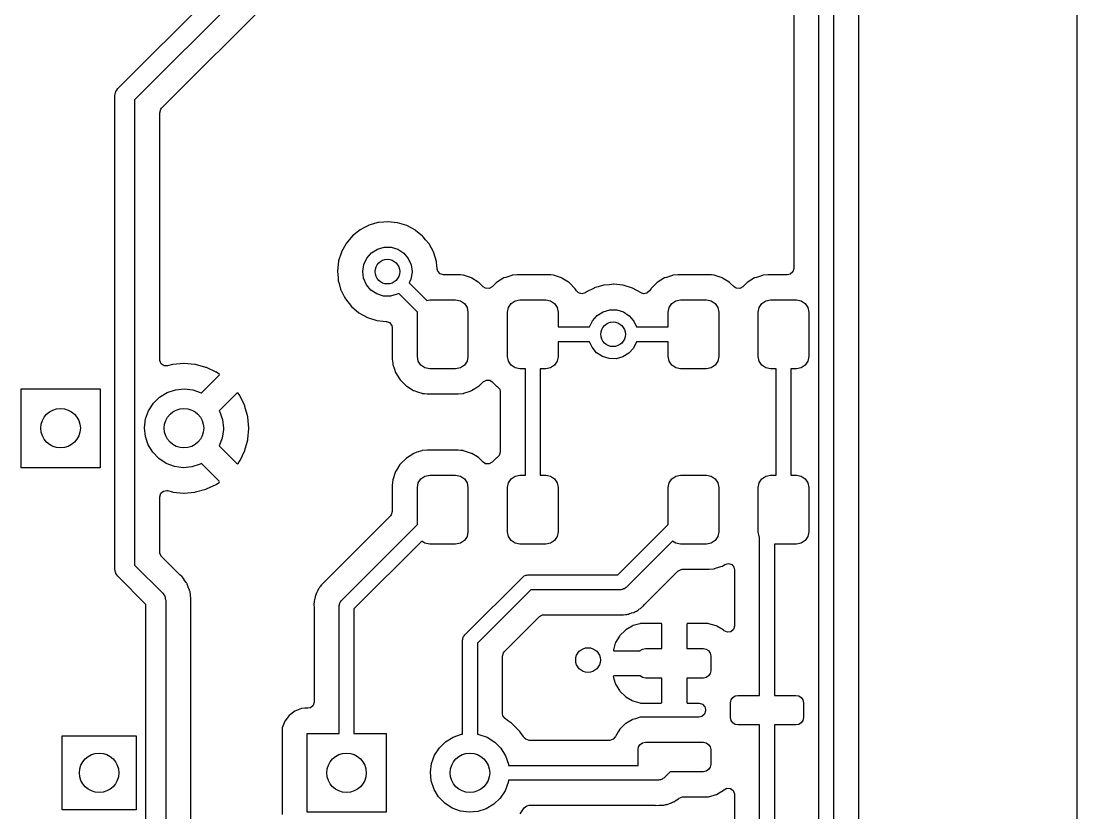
# Model space of a CAD drawing. Extents: x 84 to 124, y -235 to -33.
# Drawn here: x 102.56 to 123.95, y -154.11 to -138.06 of the extents above; entities that cross this region are included whole.
import ezdxf

# ---------------------------------------------------------------- set-up
doc = ezdxf.new("R2010")
doc.units = 0
doc.layers.add('BLACK', color=7, linetype='CONTINUOUS')

msp = doc.modelspace()

# ---------------------------------------------------------------- linework, layer by layer
at = {"layer": 'BLACK', "linetype": 'CONTINUOUS'}
for p, q in [((123.951, -33.0295), (123.951, -234.96)), ((118.722, -161.971), (118.722, -92.8107)), ((119.022, -92.8111), (119.022, -162.033)), ((118.213, -93.1611), (118.213, -143.075)), ((119.53, -161.996), (119.53, -93.1645)), ((104.519, -139.429), (113.489, -130.46)), ((113.83, -130.684), (104.86, -139.654)), ((105.406, -139.827), (114.169, -131.064)), ((104.48, -139.484), (104.501, -139.458)), ((104.501, -139.458), (104.519, -139.429)), ((104.46, -139.571), (104.468, -139.538)), ((104.46, -149.172), (104.46, -139.571)), ((104.468, -139.538), (104.471, -139.505)), ((104.471, -139.505), (104.477, -139.495)), ((104.477, -139.495), (104.48, -139.484)), ((104.86, -139.654), (104.86, -149.089)), ((105.369, -139.917), (105.389, -139.848)), ((105.389, -139.848), (105.406, -139.827)), ((105.369, -144.927), (105.369, -139.917)), ((109.506, -142.25), (109.427, -142.291)), ((109.597, -142.202), (109.506, -142.25)), ((109.602, -142.199), (109.597, -142.202)), ((109.597, -142.202), (109.597, -142.202)), ((109.681, -142.176), (109.602, -142.199)), ((109.786, -142.145), (109.681, -142.176)), ((109.792, -142.144), (109.786, -142.145)), ((109.786, -142.145), (109.786, -142.145)), ((109.798, -142.143), (109.792, -142.144)), ((109.907, -142.133), (109.798, -142.143)), ((109.798, -142.143), (109.798, -142.143)), ((109.989, -142.126), (109.907, -142.133)), ((109.995, -142.126), (109.989, -142.126)), ((110.18, -142.146), (109.995, -142.126)), ((109.995, -142.126), (109.995, -142.126)), ((110.186, -142.146), (110.18, -142.146)), ((110.18, -142.146), (110.18, -142.146)), ((110.375, -142.205), (110.186, -142.146)), ((110.549, -142.299), (110.375, -142.205)), ((109.273, -142.415), (109.146, -142.566)), ((109.427, -142.291), (109.273, -142.415)), ((110.553, -142.303), (110.549, -142.299)), ((110.695, -142.42), (110.553, -142.303)), ((110.553, -142.303), (110.553, -142.303)), ((110.701, -142.425), (110.695, -142.42)), ((110.705, -142.43), (110.701, -142.425)), ((110.756, -142.492), (110.705, -142.43)), ((110.705, -142.43), (110.705, -142.43)), ((109.136, -142.584), (109.051, -142.74)), ((109.143, -142.572), (109.136, -142.584)), ((109.146, -142.566), (109.143, -142.572)), ((109.143, -142.572), (109.143, -142.572)), ((109.778, -142.683), (109.914, -142.644)), ((109.914, -142.644), (110.056, -142.644)), ((110.056, -142.644), (110.192, -142.685)), ((110.826, -142.578), (110.756, -142.492)), ((110.919, -142.753), (110.826, -142.578)), ((109.049, -142.746), (108.993, -142.921)), ((109.051, -142.74), (109.049, -142.746)), ((109.049, -142.746), (109.049, -142.746)), ((109.504, -142.993), (109.564, -142.864)), ((109.564, -142.864), (109.658, -142.758)), ((109.658, -142.758), (109.778, -142.683)), ((110.192, -142.685), (110.311, -142.762)), ((110.311, -142.762), (110.403, -142.87)), ((110.403, -142.87), (110.462, -142.999)), ((110.921, -142.759), (110.919, -142.753)), ((110.974, -142.934), (110.921, -142.759)), ((108.991, -142.928), (108.969, -143.125)), ((108.993, -142.921), (108.991, -142.928)), ((109.482, -143.133), (109.504, -142.993)), ((110.462, -142.999), (110.482, -143.139)), ((110.976, -142.942), (110.974, -142.934)), ((110.977, -142.948), (110.976, -142.942)), ((110.983, -143.017), (110.977, -142.948)), ((110.977, -142.948), (110.977, -142.948)), ((110.989, -143.075), (110.983, -143.017)), ((110.99, -143.087), (110.989, -143.075)), ((111.001, -143.127), (110.99, -143.087)), ((118.213, -143.075), (118.193, -143.143)), ((108.969, -143.125), (108.97, -143.139)), ((108.97, -143.139), (108.981, -143.267)), ((108.981, -143.267), (108.985, -143.322)), ((109.5, -143.273), (109.482, -143.133)), ((109.558, -143.403), (109.5, -143.273)), ((110.458, -143.291), (110.422, -143.367)), ((110.482, -143.151), (110.458, -143.291)), ((110.482, -143.139), (110.482, -143.151)), ((111.048, -143.18), (111.001, -143.127)), ((111.116, -143.201), (111.048, -143.18)), ((111.414, -143.201), (111.116, -143.201)), ((111.465, -143.206), (111.414, -143.201)), ((111.512, -143.211), (111.465, -143.206)), ((111.519, -143.211), (111.512, -143.211)), ((111.512, -143.211), (111.512, -143.211)), ((111.525, -143.213), (111.519, -143.211)), ((111.581, -143.232), (111.525, -143.213)), ((111.525, -143.213), (111.525, -143.213)), ((111.687, -143.267), (111.581, -143.232)), ((111.693, -143.271), (111.687, -143.267)), ((111.823, -143.351), (111.693, -143.271)), ((111.693, -143.271), (111.693, -143.271)), ((112.34, -143.267), (112.19, -143.361)), ((112.378, -143.255), (112.34, -143.267)), ((112.501, -143.214), (112.378, -143.255)), ((112.508, -143.211), (112.501, -143.214)), ((112.501, -143.214), (112.501, -143.214)), ((112.515, -143.211), (112.508, -143.211)), ((112.61, -143.201), (112.515, -143.211)), ((112.515, -143.211), (112.515, -143.211)), ((112.614, -143.201), (112.61, -143.201)), ((112.61, -143.201), (112.61, -143.201)), ((113.239, -143.201), (112.614, -143.201)), ((113.29, -143.206), (113.239, -143.201)), ((113.337, -143.211), (113.29, -143.206)), ((113.344, -143.211), (113.337, -143.211)), ((113.337, -143.211), (113.337, -143.211)), ((113.35, -143.213), (113.344, -143.211)), ((113.406, -143.232), (113.35, -143.213)), ((113.35, -143.213), (113.35, -143.213)), ((113.512, -143.267), (113.406, -143.232)), ((113.518, -143.271), (113.512, -143.267)), ((113.648, -143.351), (113.518, -143.271)), ((113.518, -143.271), (113.518, -143.271)), ((115.595, -143.267), (115.445, -143.361)), ((115.633, -143.255), (115.595, -143.267)), ((115.756, -143.214), (115.633, -143.255)), ((115.763, -143.211), (115.756, -143.214)), ((115.756, -143.214), (115.756, -143.214)), ((115.77, -143.211), (115.763, -143.211)), ((115.865, -143.201), (115.77, -143.211)), ((115.77, -143.211), (115.77, -143.211)), ((115.869, -143.201), (115.865, -143.201)), ((115.865, -143.201), (115.865, -143.201)), ((116.494, -143.201), (115.869, -143.201)), ((116.545, -143.206), (116.494, -143.201)), ((116.592, -143.211), (116.545, -143.206)), ((116.599, -143.211), (116.592, -143.211)), ((116.592, -143.211), (116.592, -143.211)), ((116.605, -143.213), (116.599, -143.211)), ((116.661, -143.232), (116.605, -143.213)), ((116.605, -143.213), (116.605, -143.213)), ((116.767, -143.267), (116.661, -143.232)), ((116.773, -143.271), (116.767, -143.267)), ((116.903, -143.351), (116.773, -143.271)), ((116.773, -143.271), (116.773, -143.271)), ((117.42, -143.267), (117.27, -143.361)), ((117.458, -143.255), (117.42, -143.267)), ((117.581, -143.214), (117.458, -143.255)), ((117.588, -143.211), (117.581, -143.214)), ((117.581, -143.214), (117.581, -143.214)), ((117.595, -143.211), (117.588, -143.211)), ((117.69, -143.201), (117.595, -143.211)), ((117.595, -143.211), (117.595, -143.211)), ((117.694, -143.201), (117.69, -143.201)), ((117.69, -143.201), (117.69, -143.201)), ((118.087, -143.201), (117.694, -143.201)), ((118.14, -143.189), (118.087, -143.201)), ((118.193, -143.143), (118.14, -143.189)), ((108.985, -143.322), (109.002, -143.381)), ((109.002, -143.381), (109.034, -143.491)), ((109.034, -143.491), (109.04, -143.512)), ((109.04, -143.512), (109.043, -143.518)), ((109.043, -143.518), (109.115, -143.658)), ((109.649, -143.512), (109.558, -143.403)), ((109.767, -143.59), (109.649, -143.512)), ((110.422, -143.367), (110.777, -143.721)), ((111.837, -143.36), (111.823, -143.351)), ((111.842, -143.365), (111.837, -143.36)), ((111.925, -143.447), (111.842, -143.365)), ((111.97, -143.476), (111.925, -143.447)), ((112.041, -143.481), (111.97, -143.476)), ((112.103, -143.447), (112.041, -143.481)), ((112.135, -143.415), (112.103, -143.447)), ((112.19, -143.361), (112.135, -143.415)), ((113.662, -143.36), (113.648, -143.351)), ((113.787, -143.485), (113.662, -143.36)), ((113.812, -143.525), (113.787, -143.485)), ((113.814, -143.528), (113.812, -143.525)), ((113.854, -143.568), (113.814, -143.528)), ((114.169, -143.472), (114.005, -143.558)), ((114.174, -143.469), (114.169, -143.472)), ((114.169, -143.472), (114.169, -143.472)), ((114.253, -143.446), (114.174, -143.469)), ((114.358, -143.415), (114.253, -143.446)), ((114.364, -143.414), (114.358, -143.415)), ((114.358, -143.415), (114.358, -143.415)), ((114.37, -143.413), (114.364, -143.414)), ((114.479, -143.403), (114.37, -143.413)), ((114.37, -143.413), (114.37, -143.413)), ((114.561, -143.396), (114.479, -143.403)), ((114.567, -143.396), (114.561, -143.396)), ((114.752, -143.416), (114.567, -143.396)), ((114.567, -143.396), (114.567, -143.396)), ((114.758, -143.416), (114.752, -143.416)), ((114.752, -143.416), (114.752, -143.416)), ((114.947, -143.475), (114.758, -143.416)), ((115.121, -143.569), (114.947, -143.475)), ((115.294, -143.528), (115.241, -143.576)), ((115.316, -143.492), (115.294, -143.528)), ((115.32, -143.486), (115.316, -143.492)), ((115.316, -143.492), (115.316, -143.492)), ((115.445, -143.361), (115.32, -143.486)), ((116.917, -143.36), (116.903, -143.351)), ((116.922, -143.365), (116.917, -143.36)), ((117.005, -143.447), (116.922, -143.365)), ((117.05, -143.476), (117.005, -143.447)), ((117.121, -143.481), (117.05, -143.476)), ((117.183, -143.447), (117.121, -143.481)), ((117.215, -143.415), (117.183, -143.447)), ((117.27, -143.361), (117.215, -143.415)), ((109.115, -143.658), (109.13, -143.688)), ((109.13, -143.688), (109.253, -143.843)), ((109.902, -143.633), (109.767, -143.59)), ((110.044, -143.635), (109.902, -143.633)), ((110.181, -143.598), (110.044, -143.635)), ((110.21, -143.58), (110.181, -143.598)), ((110.589, -143.958), (110.21, -143.58)), ((110.777, -143.721), (110.839, -143.709)), ((110.839, -143.709), (111.364, -143.709)), ((111.364, -143.709), (111.46, -143.728)), ((111.46, -143.728), (111.541, -143.782)), ((112.487, -143.782), (112.568, -143.728)), ((112.568, -143.728), (112.664, -143.709)), ((112.664, -143.709), (113.189, -143.709)), ((113.189, -143.709), (113.285, -143.728)), ((113.285, -143.728), (113.366, -143.782)), ((113.923, -143.588), (113.854, -143.568)), ((113.991, -143.567), (113.923, -143.588)), ((113.994, -143.565), (113.991, -143.567)), ((113.999, -143.561), (113.994, -143.565)), ((114.005, -143.558), (113.999, -143.561)), ((115.171, -143.587), (115.121, -143.568)), ((115.121, -143.568), (115.121, -143.569)), ((115.241, -143.576), (115.171, -143.587)), ((115.742, -143.782), (115.823, -143.728)), ((115.823, -143.728), (115.919, -143.709)), ((115.919, -143.709), (116.444, -143.709)), ((116.444, -143.709), (116.54, -143.728)), ((116.54, -143.728), (116.621, -143.782)), ((117.567, -143.782), (117.648, -143.728)), ((117.648, -143.728), (117.744, -143.709)), ((117.744, -143.709), (118.269, -143.709)), ((118.269, -143.709), (118.365, -143.728)), ((118.365, -143.728), (118.446, -143.782)), ((109.253, -143.843), (109.404, -143.971)), ((110.589, -143.959), (110.589, -143.958)), ((110.589, -144.859), (110.589, -143.959)), ((111.541, -143.782), (111.595, -143.863)), ((111.595, -143.863), (111.614, -143.959)), ((111.614, -143.959), (111.614, -144.859)), ((112.414, -143.959), (112.433, -143.863)), ((112.414, -144.859), (112.414, -143.959)), ((112.433, -143.863), (112.487, -143.782)), ((113.366, -143.782), (113.42, -143.863)), ((113.42, -143.863), (113.439, -143.959)), ((113.439, -143.959), (113.439, -144.259)), ((114.23, -144.028), (114.35, -143.953)), ((114.35, -143.953), (114.486, -143.914)), ((114.486, -143.914), (114.628, -143.914)), ((114.628, -143.914), (114.764, -143.955)), ((114.764, -143.955), (114.883, -144.032)), ((115.669, -143.959), (115.688, -143.863)), ((115.669, -144.259), (115.669, -143.959)), ((115.688, -143.863), (115.742, -143.782)), ((116.621, -143.782), (116.675, -143.863)), ((116.675, -143.863), (116.694, -143.959)), ((116.694, -143.959), (116.694, -144.859)), ((117.494, -143.959), (117.513, -143.863)), ((117.494, -144.859), (117.494, -143.959)), ((117.513, -143.863), (117.567, -143.782)), ((118.446, -143.782), (118.5, -143.863)), ((118.5, -143.863), (118.519, -143.959)), ((118.519, -143.959), (118.519, -144.859)), ((109.404, -143.971), (109.576, -144.068)), ((109.576, -144.068), (109.764, -144.129)), ((109.764, -144.129), (109.958, -144.152)), ((109.958, -144.152), (109.961, -144.152)), ((109.961, -144.152), (109.961, -144.153)), ((109.961, -144.153), (110.025, -144.173)), ((110.025, -144.173), (110.07, -144.228)), ((114.078, -144.259), (114.136, -144.134)), ((114.136, -144.134), (114.23, -144.028)), ((114.883, -144.032), (114.975, -144.14)), ((114.975, -144.14), (115.03, -144.259)), ((110.07, -144.228), (110.081, -144.277)), ((110.081, -144.277), (110.081, -144.909)), ((113.439, -144.259), (114.078, -144.259)), ((115.03, -144.259), (115.669, -144.259)), ((114.079, -144.559), (113.439, -144.559)), ((113.439, -144.559), (113.439, -144.859)), ((114.13, -144.673), (114.079, -144.559)), ((115.03, -144.561), (114.969, -144.689)), ((115.031, -144.559), (115.03, -144.561)), ((115.669, -144.559), (115.031, -144.559)), ((115.669, -144.859), (115.669, -144.559)), ((114.221, -144.782), (114.13, -144.673)), ((114.339, -144.86), (114.221, -144.782)), ((114.873, -144.794), (114.753, -144.868)), ((114.969, -144.689), (114.873, -144.794)), ((105.37, -144.942), (105.369, -144.927)), ((105.397, -145.007), (105.37, -144.942)), ((105.456, -145.047), (105.397, -145.007)), ((105.626, -145.022), (105.527, -145.049)), ((105.637, -145.02), (105.626, -145.022)), ((105.854, -145.001), (105.637, -145.02)), ((105.865, -145.001), (105.854, -145.001)), ((106.082, -145.02), (105.865, -145.001)), ((106.093, -145.022), (106.082, -145.02)), ((106.303, -145.079), (106.093, -145.022)), ((110.081, -144.909), (110.081, -144.913)), ((110.081, -144.913), (110.081, -144.913)), ((110.081, -144.913), (110.089, -144.994)), ((110.089, -144.994), (110.091, -145.015)), ((110.091, -145.015), (110.094, -145.022)), ((110.094, -145.022), (110.094, -145.022)), ((110.094, -145.022), (110.125, -145.117)), ((110.608, -144.955), (110.589, -144.859)), ((110.662, -145.036), (110.608, -144.955)), ((111.595, -144.955), (111.541, -145.036)), ((111.614, -144.859), (111.595, -144.955)), ((112.433, -144.955), (112.414, -144.859)), ((112.487, -145.036), (112.433, -144.955)), ((113.42, -144.955), (113.366, -145.036)), ((113.439, -144.859), (113.42, -144.955)), ((114.474, -144.903), (114.339, -144.86)), ((114.616, -144.905), (114.474, -144.903)), ((114.753, -144.868), (114.616, -144.905)), ((115.688, -144.955), (115.669, -144.859)), ((115.742, -145.036), (115.688, -144.955)), ((116.675, -144.955), (116.621, -145.036)), ((116.694, -144.859), (116.675, -144.955)), ((117.513, -144.955), (117.494, -144.859)), ((117.567, -145.036), (117.513, -144.955)), ((118.5, -144.955), (118.446, -145.036)), ((118.519, -144.859), (118.5, -144.955)), ((105.527, -145.049), (105.456, -145.047)), ((106.216, -145.599), (106.575, -145.24)), ((106.314, -145.083), (106.303, -145.079)), ((106.511, -145.175), (106.314, -145.083)), ((106.521, -145.18), (106.511, -145.175)), ((106.572, -145.216), (106.521, -145.18)), ((106.581, -145.228), (106.572, -145.216)), ((106.575, -145.24), (106.581, -145.228)), ((110.125, -145.117), (110.147, -145.183)), ((110.147, -145.183), (110.241, -145.333)), ((110.743, -145.09), (110.662, -145.036)), ((110.839, -145.109), (110.743, -145.09)), ((111.364, -145.109), (110.839, -145.109)), ((111.46, -145.09), (111.364, -145.109)), ((111.541, -145.036), (111.46, -145.09)), ((112.568, -145.09), (112.487, -145.036)), ((112.664, -145.109), (112.568, -145.09)), ((112.776, -145.109), (112.664, -145.109)), ((112.776, -147.265), (112.776, -145.109)), ((113.189, -145.109), (113.076, -145.109)), ((113.076, -145.109), (113.076, -147.265)), ((113.285, -145.09), (113.189, -145.109)), ((113.366, -145.036), (113.285, -145.09)), ((115.823, -145.09), (115.742, -145.036)), ((115.919, -145.109), (115.823, -145.09)), ((116.444, -145.109), (115.919, -145.109)), ((116.54, -145.09), (116.444, -145.109)), ((116.621, -145.036), (116.54, -145.09)), ((117.648, -145.09), (117.567, -145.036)), ((117.744, -145.109), (117.648, -145.09)), ((117.856, -145.109), (117.744, -145.109)), ((117.856, -147.265), (117.856, -145.109)), ((118.269, -145.109), (118.156, -145.109)), ((118.156, -145.109), (118.156, -147.265)), ((118.365, -145.09), (118.269, -145.109)), ((118.446, -145.036), (118.365, -145.09)), ((110.241, -145.333), (110.366, -145.458)), ((110.366, -145.458), (110.372, -145.462)), ((111.688, -145.551), (111.838, -145.457)), ((111.838, -145.457), (111.925, -145.371)), ((111.925, -145.371), (111.987, -145.337)), ((111.987, -145.337), (112.058, -145.342)), ((112.058, -145.342), (112.103, -145.371)), ((112.103, -145.371), (112.139, -145.407)), ((112.139, -145.407), (112.191, -145.458)), ((112.191, -145.458), (112.208, -145.469)), ((102.56, -147.114), (102.56, -145.514)), ((102.56, -145.514), (104.16, -145.514)), ((104.16, -145.514), (104.16, -147.114)), ((105.367, -145.684), (105.519, -145.59)), ((105.519, -145.59), (105.688, -145.533)), ((105.688, -145.533), (105.865, -145.514)), ((105.865, -145.514), (106.042, -145.535)), ((106.042, -145.535), (106.21, -145.595)), ((106.21, -145.595), (106.216, -145.599)), ((106.933, -145.6), (106.575, -145.958)), ((106.947, -145.593), (106.933, -145.6)), ((106.957, -145.601), (106.947, -145.593)), ((106.994, -145.653), (106.957, -145.601)), ((106.999, -145.662), (106.994, -145.653)), ((107.091, -145.86), (106.999, -145.662)), ((110.372, -145.462), (110.372, -145.462)), ((110.372, -145.462), (110.509, -145.547)), ((110.509, -145.547), (110.516, -145.551)), ((110.516, -145.551), (110.592, -145.576)), ((110.592, -145.576), (110.678, -145.605)), ((110.678, -145.605), (110.678, -145.605)), ((110.678, -145.605), (110.684, -145.607)), ((110.684, -145.607), (110.691, -145.607)), ((110.691, -145.607), (110.691, -145.607)), ((110.691, -145.607), (110.734, -145.612)), ((110.734, -145.612), (110.789, -145.618)), ((110.789, -145.618), (111.414, -145.618)), ((111.414, -145.618), (111.418, -145.617)), ((111.418, -145.617), (111.513, -145.607)), ((111.418, -145.617), (111.418, -145.617)), ((111.513, -145.607), (111.513, -145.607)), ((111.513, -145.607), (111.52, -145.607)), ((111.52, -145.607), (111.527, -145.604)), ((111.527, -145.604), (111.659, -145.56)), ((111.527, -145.604), (111.527, -145.604)), ((111.659, -145.56), (111.688, -145.551)), ((112.208, -145.469), (112.256, -145.522)), ((112.256, -145.522), (112.268, -145.576)), ((112.268, -145.576), (112.268, -146.798)), ((105.143, -145.958), (105.24, -145.808)), ((105.24, -145.808), (105.367, -145.684)), ((107.095, -145.87), (107.091, -145.86)), ((107.151, -146.081), (107.095, -145.87)), ((105.082, -146.126), (105.143, -145.958)), ((106.575, -145.958), (106.581, -145.968)), ((106.581, -145.968), (106.64, -146.137)), ((107.153, -146.091), (107.151, -146.081)), ((107.172, -146.309), (107.153, -146.091)), ((105.06, -146.303), (105.082, -146.126)), ((105.077, -146.48), (105.06, -146.303)), ((106.64, -146.137), (106.66, -146.314)), ((106.66, -146.314), (106.659, -146.336)), ((107.172, -146.319), (107.172, -146.309)), ((105.133, -146.65), (105.077, -146.48)), ((106.634, -146.513), (106.575, -146.67)), ((106.659, -146.336), (106.634, -146.513)), ((107.153, -146.537), (107.172, -146.319)), ((105.226, -146.802), (105.133, -146.65)), ((106.575, -146.67), (106.934, -147.029)), ((107.095, -146.758), (107.151, -146.547)), ((107.151, -146.547), (107.153, -146.537)), ((105.35, -146.93), (105.226, -146.802)), ((105.499, -147.028), (105.35, -146.93)), ((106.999, -146.966), (107.091, -146.768)), ((107.091, -146.768), (107.095, -146.758)), ((110.365, -146.917), (110.24, -147.042)), ((110.515, -146.823), (110.365, -146.917)), ((110.578, -146.802), (110.515, -146.823)), ((110.676, -146.77), (110.578, -146.802)), ((110.683, -146.767), (110.676, -146.77)), ((110.676, -146.77), (110.676, -146.77)), ((110.69, -146.767), (110.683, -146.767)), ((110.785, -146.757), (110.69, -146.767)), ((110.69, -146.767), (110.69, -146.767)), ((110.789, -146.756), (110.785, -146.757)), ((110.785, -146.757), (110.785, -146.757)), ((111.414, -146.756), (110.789, -146.756)), ((111.469, -146.762), (111.414, -146.756)), ((111.512, -146.767), (111.469, -146.762)), ((111.519, -146.767), (111.512, -146.767)), ((111.512, -146.767), (111.512, -146.767)), ((111.525, -146.769), (111.519, -146.767)), ((111.526, -146.77), (111.525, -146.769)), ((111.525, -146.769), (111.525, -146.769)), ((111.687, -146.823), (111.526, -146.77)), ((111.693, -146.827), (111.687, -146.823)), ((111.805, -146.896), (111.693, -146.827)), ((111.693, -146.827), (111.693, -146.827)), ((111.837, -146.916), (111.805, -146.896)), ((111.842, -146.921), (111.837, -146.916)), ((111.925, -147.003), (111.842, -146.921)), ((112.184, -146.922), (112.103, -147.003)), ((112.19, -146.917), (112.184, -146.922)), ((112.196, -146.913), (112.19, -146.917)), ((112.208, -146.905), (112.196, -146.913)), ((112.196, -146.913), (112.196, -146.913)), ((112.248, -146.866), (112.208, -146.905)), ((112.268, -146.798), (112.248, -146.866)), ((104.16, -147.114), (102.56, -147.114)), ((105.666, -147.09), (105.499, -147.028)), ((105.843, -147.114), (105.666, -147.09)), ((106.02, -147.098), (105.843, -147.114)), ((106.19, -147.043), (106.02, -147.098)), ((106.214, -147.028), (106.19, -147.043)), ((106.574, -147.388), (106.214, -147.028)), ((106.934, -147.029), (106.946, -147.036)), ((106.946, -147.036), (106.958, -147.026)), ((106.958, -147.026), (106.994, -146.975)), ((106.994, -146.975), (106.999, -146.966)), ((110.166, -147.161), (110.147, -147.192)), ((110.236, -147.048), (110.166, -147.161)), ((110.24, -147.042), (110.236, -147.048)), ((110.236, -147.048), (110.236, -147.048)), ((111.97, -147.032), (111.925, -147.003)), ((112.041, -147.037), (111.97, -147.032)), ((112.103, -147.003), (112.041, -147.037)), ((110.091, -147.36), (110.081, -147.465)), ((110.147, -147.192), (110.091, -147.36)), ((110.608, -147.419), (110.662, -147.338)), ((110.662, -147.338), (110.743, -147.284)), ((110.743, -147.284), (110.839, -147.265)), ((110.839, -147.265), (111.364, -147.265)), ((111.364, -147.265), (111.46, -147.284)), ((111.46, -147.284), (111.541, -147.338)), ((111.541, -147.338), (111.595, -147.419)), ((112.433, -147.419), (112.487, -147.338)), ((112.487, -147.338), (112.568, -147.284)), ((112.568, -147.284), (112.664, -147.265)), ((112.664, -147.265), (112.776, -147.265)), ((113.076, -147.265), (113.189, -147.265)), ((113.189, -147.265), (113.285, -147.284)), ((113.285, -147.284), (113.366, -147.338)), ((113.366, -147.338), (113.42, -147.419)), ((115.688, -147.419), (115.742, -147.338)), ((115.742, -147.338), (115.823, -147.284)), ((115.823, -147.284), (115.919, -147.265)), ((115.919, -147.265), (116.444, -147.265)), ((116.444, -147.265), (116.54, -147.284)), ((116.54, -147.284), (116.621, -147.338)), ((116.621, -147.338), (116.675, -147.419)), ((117.513, -147.419), (117.567, -147.338)), ((117.567, -147.338), (117.648, -147.284)), ((117.648, -147.284), (117.744, -147.265)), ((117.744, -147.265), (117.856, -147.265)), ((118.156, -147.265), (118.269, -147.265)), ((118.269, -147.265), (118.365, -147.284)), ((118.365, -147.284), (118.446, -147.338)), ((118.446, -147.338), (118.5, -147.419)), ((105.389, -147.633), (105.442, -147.586)), ((105.442, -147.586), (105.513, -147.576)), ((105.513, -147.576), (105.527, -147.579)), ((105.527, -147.579), (105.626, -147.606)), ((106.093, -147.606), (106.303, -147.549)), ((106.303, -147.549), (106.314, -147.545)), ((106.314, -147.545), (106.511, -147.453)), ((106.511, -147.453), (106.521, -147.448)), ((106.521, -147.448), (106.573, -147.411)), ((106.573, -147.411), (106.581, -147.401)), ((106.581, -147.401), (106.574, -147.388)), ((110.081, -147.465), (110.081, -148.003)), ((110.589, -147.515), (110.608, -147.419)), ((110.589, -148.265), (110.589, -147.515)), ((111.595, -147.419), (111.614, -147.515)), ((111.614, -147.515), (111.614, -148.415)), ((112.414, -147.515), (112.433, -147.419)), ((112.414, -148.415), (112.414, -147.515)), ((113.42, -147.419), (113.439, -147.515)), ((113.439, -147.515), (113.439, -148.415)), ((115.669, -147.515), (115.688, -147.419)), ((115.669, -148.265), (115.669, -147.515)), ((116.675, -147.419), (116.694, -147.515)), ((116.694, -147.515), (116.694, -148.415)), ((117.494, -147.515), (117.513, -147.419)), ((117.494, -148.415), (117.494, -147.515)), ((118.5, -147.419), (118.519, -147.515)), ((118.519, -147.515), (118.519, -148.415)), ((105.369, -147.701), (105.389, -147.633)), ((105.369, -148.826), (105.369, -147.701)), ((105.626, -147.606), (105.637, -147.608)), ((105.637, -147.608), (105.854, -147.627)), ((105.854, -147.627), (105.865, -147.627)), ((105.865, -147.627), (106.082, -147.608)), ((106.082, -147.608), (106.093, -147.606)), ((110.081, -148.003), (110.06, -148.071)), ((110.044, -148.092), (108.746, -149.389)), ((110.06, -148.071), (110.044, -148.092)), ((109.048, -149.806), (110.589, -148.265)), ((111.614, -148.415), (111.595, -148.511)), ((112.433, -148.511), (112.414, -148.415)), ((113.439, -148.415), (113.42, -148.511)), ((114.647, -149.287), (115.669, -148.265)), ((116.694, -148.415), (116.675, -148.511)), ((117.513, -148.511), (117.494, -148.415)), ((118.519, -148.415), (118.5, -148.511)), ((110.677, -148.602), (109.304, -149.975)), ((110.743, -148.646), (110.677, -148.602)), ((110.839, -148.665), (110.743, -148.646)), ((111.364, -148.665), (110.839, -148.665)), ((111.46, -148.646), (111.364, -148.665)), ((111.541, -148.592), (111.46, -148.646)), ((111.595, -148.511), (111.541, -148.592)), ((112.487, -148.592), (112.433, -148.511)), ((112.568, -148.646), (112.487, -148.592)), ((112.664, -148.665), (112.568, -148.646)), ((113.189, -148.665), (112.664, -148.665)), ((113.285, -148.646), (113.189, -148.665)), ((113.366, -148.592), (113.285, -148.646)), ((113.42, -148.511), (113.366, -148.592)), ((115.757, -148.602), (114.816, -149.543)), ((115.823, -148.646), (115.757, -148.602)), ((115.919, -148.665), (115.823, -148.646)), ((116.444, -148.665), (115.919, -148.665)), ((116.54, -148.646), (116.444, -148.665)), ((116.621, -148.592), (116.54, -148.646)), ((116.675, -148.511), (116.621, -148.592)), ((117.521, -148.523), (117.513, -148.511)), ((117.521, -151.729), (117.521, -148.523)), ((118.269, -148.665), (117.822, -148.665)), ((117.822, -148.665), (117.822, -151.729)), ((118.365, -148.646), (118.269, -148.665)), ((118.446, -148.592), (118.365, -148.646)), ((118.5, -148.511), (118.446, -148.592)), ((105.371, -148.853), (105.369, -148.826)), ((105.406, -148.915), (105.371, -148.853)), ((104.86, -149.089), (105.431, -149.66)), ((105.773, -149.283), (105.406, -148.915)), ((116.768, -149.107), (116.821, -149.074)), ((116.821, -149.074), (116.889, -149.055)), ((116.889, -149.055), (116.957, -149.076)), ((116.957, -149.076), (117.002, -149.131)), ((104.468, -149.205), (104.46, -149.172)), ((104.471, -149.238), (104.468, -149.205)), ((104.477, -149.248), (104.471, -149.238)), ((104.48, -149.259), (104.477, -149.248)), ((104.501, -149.285), (104.48, -149.259)), ((104.518, -149.313), (104.501, -149.285)), ((105.778, -149.288), (105.773, -149.283)), ((105.825, -149.329), (105.778, -149.288)), ((112.739, -149.321), (112.753, -149.307)), ((112.753, -149.307), (112.772, -149.302)), ((112.772, -149.302), (112.789, -149.292)), ((112.789, -149.292), (112.809, -149.292)), ((112.809, -149.292), (112.828, -149.287)), ((112.828, -149.287), (114.647, -149.287)), ((115.201, -149.876), (115.867, -149.21)), ((115.867, -149.21), (115.93, -149.176)), ((115.93, -149.176), (115.956, -149.173)), ((115.956, -149.173), (116.494, -149.173)), ((116.494, -149.173), (116.498, -149.173)), ((116.498, -149.173), (116.593, -149.163)), ((116.498, -149.173), (116.498, -149.173)), ((116.593, -149.163), (116.593, -149.163)), ((116.593, -149.163), (116.6, -149.163)), ((116.6, -149.163), (116.607, -149.16)), ((116.607, -149.16), (116.739, -149.116)), ((116.607, -149.16), (116.607, -149.16)), ((116.739, -149.116), (116.768, -149.107)), ((117.002, -149.131), (117.013, -149.181)), ((117.013, -149.181), (117.013, -150.323)), ((105.09, -149.884), (104.518, -149.313)), ((105.829, -149.336), (105.825, -149.329)), ((105.861, -149.382), (105.829, -149.336)), ((105.829, -149.336), (105.829, -149.336)), ((105.865, -149.387), (105.861, -149.382)), ((105.899, -149.432), (105.865, -149.387)), ((105.904, -149.438), (105.899, -149.432)), ((105.899, -149.432), (105.899, -149.432)), ((105.907, -149.445), (105.904, -149.438)), ((105.908, -149.447), (105.907, -149.445)), ((105.916, -149.462), (105.908, -149.447)), ((105.918, -149.464), (105.916, -149.462)), ((105.922, -149.471), (105.918, -149.464)), ((105.925, -149.478), (105.922, -149.471)), ((105.945, -149.53), (105.925, -149.478)), ((105.925, -149.478), (105.925, -149.478)), ((108.617, -149.522), (108.613, -149.529)), ((108.649, -149.489), (108.617, -149.522)), ((108.656, -149.48), (108.649, -149.489)), ((108.659, -149.476), (108.656, -149.48)), ((108.68, -149.456), (108.659, -149.476)), ((108.682, -149.453), (108.68, -149.456)), ((108.725, -149.407), (108.682, -149.453)), ((108.731, -149.401), (108.725, -149.407)), ((108.725, -149.407), (108.725, -149.407)), ((108.738, -149.397), (108.731, -149.401)), ((108.746, -149.389), (108.738, -149.397)), ((108.738, -149.397), (108.738, -149.397)), ((111.548, -150.505), (112.722, -149.331)), ((112.722, -149.331), (112.739, -149.321)), ((105.431, -149.66), (105.449, -149.689)), ((105.449, -149.689), (105.47, -149.715)), ((105.47, -149.715), (105.472, -149.726)), ((105.472, -149.726), (105.478, -149.736)), ((105.478, -149.736), (105.482, -149.769)), ((105.947, -149.537), (105.945, -149.53)), ((105.973, -149.595), (105.947, -149.537)), ((105.974, -149.603), (105.973, -149.595)), ((105.975, -149.605), (105.974, -149.603)), ((105.979, -149.621), (105.975, -149.605)), ((105.98, -149.624), (105.979, -149.621)), ((105.983, -149.631), (105.98, -149.624)), ((105.99, -149.689), (105.983, -149.631)), ((105.99, -149.695), (105.99, -149.689)), ((105.991, -149.701), (105.99, -149.695)), ((106.002, -149.764), (105.991, -149.701)), ((108.517, -149.727), (108.51, -149.771)), ((108.525, -149.708), (108.517, -149.727)), ((108.532, -149.689), (108.525, -149.708)), ((108.537, -149.668), (108.532, -149.689)), ((108.554, -149.638), (108.537, -149.668)), ((108.559, -149.628), (108.554, -149.638)), ((108.564, -149.617), (108.559, -149.628)), ((108.58, -149.582), (108.564, -149.617)), ((108.583, -149.575), (108.58, -149.582)), ((108.58, -149.582), (108.58, -149.582)), ((108.588, -149.568), (108.583, -149.575)), ((108.596, -149.558), (108.588, -149.568)), ((108.607, -149.541), (108.596, -149.558)), ((108.613, -149.529), (108.607, -149.541)), ((108.613, -149.529), (108.613, -149.529)), ((112.89, -149.587), (111.804, -150.673)), ((114.709, -149.587), (112.89, -149.587)), ((114.729, -149.582), (114.709, -149.587)), ((114.748, -149.582), (114.729, -149.582)), ((114.765, -149.572), (114.748, -149.582)), ((114.784, -149.567), (114.765, -149.572)), ((114.798, -149.553), (114.784, -149.567)), ((114.816, -149.543), (114.798, -149.553)), ((105.09, -178.483), (105.09, -149.884)), ((105.482, -149.769), (105.49, -149.801)), ((105.49, -149.801), (105.49, -178.566)), ((105.998, -149.822), (106.002, -149.772)), ((105.998, -149.83), (105.998, -149.822)), ((105.998, -178.269), (105.998, -149.83)), ((106.002, -149.772), (106.002, -149.764)), ((106.002, -149.772), (106.002, -149.772)), ((108.494, -149.87), (108.491, -149.892)), ((108.491, -149.892), (108.491, -149.9)), ((108.491, -149.9), (108.495, -149.938)), ((108.495, -149.851), (108.494, -149.87)), ((108.507, -149.785), (108.495, -149.829)), ((108.495, -149.829), (108.495, -149.851)), ((108.495, -149.938), (108.495, -149.949)), ((108.495, -149.949), (108.495, -151.864)), ((108.509, -149.773), (108.507, -149.785)), ((108.51, -149.771), (108.509, -149.773)), ((109.004, -149.912), (109.009, -149.893)), ((109.004, -152.499), (109.004, -149.912)), ((109.009, -149.874), (109.019, -149.857)), ((109.009, -149.893), (109.009, -149.874)), ((109.019, -149.857), (109.024, -149.838)), ((109.024, -149.838), (109.038, -149.824)), ((109.038, -149.824), (109.048, -149.806)), ((115.116, -149.961), (115.131, -149.946)), ((115.131, -149.946), (115.146, -149.933)), ((115.146, -149.933), (115.157, -149.926)), ((115.157, -149.926), (115.164, -149.921)), ((115.164, -149.921), (115.193, -149.885)), ((115.193, -149.885), (115.201, -149.876)), ((109.304, -149.975), (109.304, -152.499)), ((112.389, -150.808), (113.064, -150.132)), ((113.064, -150.132), (113.126, -150.098)), ((113.126, -150.098), (113.153, -150.096)), ((113.153, -150.096), (114.627, -150.096)), ((114.627, -150.096), (114.639, -150.096)), ((114.639, -150.096), (114.639, -150.096)), ((114.639, -150.096), (114.647, -150.098)), ((114.647, -150.098), (114.718, -150.096)), ((114.718, -150.096), (114.722, -150.096)), ((114.722, -150.096), (114.751, -150.096)), ((114.751, -150.096), (114.755, -150.095)), ((114.755, -150.095), (114.767, -150.094)), ((114.767, -150.094), (114.813, -150.093)), ((114.813, -150.093), (114.834, -150.087)), ((114.834, -150.087), (114.853, -150.083)), ((114.853, -150.083), (114.858, -150.082)), ((114.858, -150.082), (114.867, -150.081)), ((114.867, -150.081), (114.875, -150.08)), ((114.867, -150.081), (114.867, -150.081)), ((114.875, -150.08), (114.878, -150.078)), ((114.878, -150.078), (114.879, -150.078)), ((114.879, -150.078), (114.882, -150.077)), ((114.882, -150.077), (114.894, -150.072)), ((114.894, -150.072), (114.918, -150.063)), ((114.918, -150.063), (114.929, -150.059)), ((114.929, -150.059), (114.973, -150.046)), ((114.973, -150.046), (114.992, -150.035)), ((114.992, -150.035), (115.009, -150.027)), ((115.009, -150.027), (115.029, -150.019)), ((115.029, -150.019), (115.067, -149.992)), ((115.067, -149.992), (115.077, -149.985)), ((115.077, -149.985), (115.109, -149.966)), ((115.109, -149.966), (115.116, -149.961)), ((115.109, -149.966), (115.109, -149.966)), ((114.939, -150.324), (114.809, -150.401)), ((114.958, -150.316), (114.939, -150.324)), ((114.96, -150.315), (114.958, -150.316)), ((114.963, -150.315), (114.96, -150.315)), ((115.099, -150.276), (114.963, -150.315)), ((115.112, -150.273), (115.099, -150.276)), ((115.14, -150.271), (115.112, -150.273)), ((115.145, -150.271), (115.14, -150.271)), ((115.529, -150.271), (115.145, -150.271)), ((115.537, -150.273), (115.529, -150.271)), ((115.538, -150.274), (115.537, -150.273)), ((115.542, -150.289), (115.538, -150.274)), ((115.542, -150.779), (115.542, -150.289)), ((116.052, -150.277), (116.05, -150.285)), ((116.05, -150.285), (116.05, -150.779)), ((116.053, -150.275), (116.052, -150.277)), ((116.069, -150.271), (116.053, -150.275)), ((116.448, -150.271), (116.069, -150.271)), ((116.453, -150.271), (116.448, -150.271)), ((116.481, -150.273), (116.453, -150.271)), ((116.494, -150.276), (116.481, -150.273)), ((116.64, -150.318), (116.494, -150.276)), ((116.654, -150.324), (116.64, -150.318)), ((116.784, -150.401), (116.654, -150.324)), ((117.013, -150.323), (116.993, -150.391)), ((111.504, -150.611), (111.509, -150.592)), ((111.509, -150.572), (111.519, -150.555)), ((111.509, -150.592), (111.509, -150.572)), ((111.519, -150.555), (111.524, -150.536)), ((111.524, -150.536), (111.538, -150.522)), ((111.538, -150.522), (111.548, -150.505)), ((114.681, -150.529), (114.604, -150.659)), ((114.691, -150.517), (114.681, -150.529)), ((114.797, -150.411), (114.691, -150.517)), ((114.809, -150.401), (114.797, -150.411)), ((116.796, -150.411), (116.784, -150.401)), ((116.798, -150.412), (116.796, -150.411)), ((116.804, -150.418), (116.798, -150.412)), ((116.869, -150.448), (116.804, -150.418)), ((116.939, -150.438), (116.869, -150.448)), ((116.993, -150.391), (116.939, -150.438)), ((111.504, -152.515), (111.504, -150.611)), ((111.804, -150.673), (111.804, -152.516)), ((114.598, -150.673), (114.559, -150.808)), ((114.604, -150.659), (114.598, -150.673)), ((115.103, -150.823), (115.152, -150.79)), ((115.152, -150.79), (115.209, -150.779)), ((115.209, -150.779), (115.542, -150.779)), ((116.05, -150.779), (116.384, -150.779)), ((116.384, -150.779), (116.441, -150.79)), ((116.441, -150.79), (116.49, -150.823)), ((112.312, -150.936), (112.333, -150.868)), ((112.312, -152.097), (112.312, -150.936)), ((112.333, -150.868), (112.349, -150.847)), ((112.349, -150.847), (112.389, -150.808)), ((114.559, -150.808), (114.559, -150.822)), ((114.559, -150.822), (114.566, -150.825)), ((114.566, -150.825), (115.102, -150.825)), ((115.102, -150.825), (115.103, -150.823)), ((116.49, -150.823), (116.523, -150.872)), ((116.523, -150.872), (116.534, -150.929)), ((116.534, -150.929), (116.534, -151.229)), ((116.534, -151.229), (116.523, -151.286)), ((114.559, -151.337), (114.557, -151.345)), ((114.557, -151.345), (114.598, -151.485)), ((114.572, -151.333), (114.559, -151.337)), ((115.102, -151.333), (114.572, -151.333)), ((115.103, -151.335), (115.102, -151.333)), ((115.152, -151.368), (115.103, -151.335)), ((115.209, -151.379), (115.152, -151.368)), ((115.542, -151.379), (115.209, -151.379)), ((115.542, -151.873), (115.542, -151.379)), ((116.384, -151.379), (116.05, -151.379)), ((116.05, -151.379), (116.05, -151.869)), ((116.441, -151.368), (116.384, -151.379)), ((116.49, -151.335), (116.441, -151.368)), ((116.523, -151.286), (116.49, -151.335)), ((114.598, -151.485), (114.604, -151.499)), ((114.604, -151.499), (114.681, -151.629)), ((114.681, -151.629), (114.691, -151.641)), ((114.691, -151.641), (114.797, -151.747)), ((108.495, -151.864), (108.475, -151.933)), ((114.797, -151.747), (114.809, -151.757)), ((114.809, -151.757), (114.939, -151.834)), ((114.939, -151.834), (114.953, -151.84)), ((114.953, -151.84), (115.099, -151.882)), ((115.541, -151.881), (115.542, -151.873)), ((116.05, -151.869), (116.055, -151.884)), ((116.934, -151.879), (116.945, -151.822)), ((116.945, -151.822), (116.978, -151.773)), ((116.978, -151.773), (117.027, -151.74)), ((117.027, -151.74), (117.084, -151.729)), ((117.084, -151.729), (117.521, -151.729)), ((117.822, -151.729), (118.259, -151.729)), ((118.259, -151.729), (118.316, -151.74)), ((118.316, -151.74), (118.365, -151.773)), ((118.365, -151.773), (118.398, -151.822)), ((118.398, -151.822), (118.409, -151.879)), ((108.107, -152.048), (107.991, -152.136)), ((108.244, -151.997), (108.107, -152.048)), ((108.306, -151.99), (108.244, -151.997)), ((108.37, -151.99), (108.306, -151.99)), ((108.422, -151.979), (108.37, -151.99)), ((108.475, -151.933), (108.422, -151.979)), ((115.099, -151.882), (115.112, -151.885)), ((115.112, -151.885), (115.14, -151.887)), ((115.14, -151.887), (115.145, -151.887)), ((115.145, -151.887), (115.524, -151.887)), ((115.524, -151.887), (115.54, -151.883)), ((115.54, -151.883), (115.541, -151.881)), ((116.055, -151.884), (116.056, -151.885)), ((116.056, -151.885), (116.064, -151.887)), ((116.064, -151.887), (116.299, -151.887)), ((116.299, -151.887), (116.368, -151.907)), ((116.368, -151.907), (116.414, -151.961)), ((116.425, -152.044), (116.405, -152.113)), ((116.414, -151.961), (116.425, -152.013)), ((116.425, -152.013), (116.425, -152.044)), ((116.934, -152.179), (116.934, -151.879)), ((118.409, -151.879), (118.409, -152.179)), ((107.903, -152.252), (107.852, -152.389)), ((107.991, -152.136), (107.903, -152.252)), ((112.322, -152.145), (112.312, -152.097)), ((112.366, -152.2), (112.322, -152.145)), ((112.417, -152.236), (112.366, -152.2)), ((112.494, -152.29), (112.417, -152.236)), ((112.498, -152.293), (112.494, -152.29)), ((112.494, -152.29), (112.494, -152.29)), ((112.66, -152.455), (112.498, -152.293)), ((114.809, -152.301), (114.802, -152.305)), ((114.939, -152.224), (114.809, -152.301)), ((114.809, -152.301), (114.809, -152.301)), ((114.945, -152.22), (114.939, -152.224)), ((114.939, -152.224), (114.939, -152.224)), ((114.953, -152.218), (114.945, -152.22)), ((115.005, -152.202), (114.953, -152.218)), ((114.953, -152.218), (114.953, -152.218)), ((115.105, -152.173), (115.005, -152.202)), ((115.112, -152.173), (115.105, -152.173)), ((115.14, -152.171), (115.112, -152.173)), ((115.112, -152.173), (115.112, -152.173)), ((115.142, -152.171), (115.14, -152.171)), ((115.14, -152.171), (115.14, -152.171)), ((116.299, -152.171), (115.142, -152.171)), ((116.352, -152.159), (116.299, -152.171)), ((116.405, -152.113), (116.352, -152.159)), ((116.945, -152.236), (116.934, -152.179)), ((116.978, -152.285), (116.945, -152.236)), ((117.027, -152.318), (116.978, -152.285)), ((118.365, -152.285), (118.316, -152.318)), ((118.398, -152.236), (118.365, -152.285)), ((118.409, -152.179), (118.398, -152.236)), ((107.852, -152.389), (107.846, -152.451)), ((107.846, -152.451), (107.846, -154.147)), ((108.354, -154.099), (108.354, -152.499)), ((108.354, -152.499), (109.004, -152.499)), ((109.304, -152.499), (109.954, -152.499)), ((109.954, -152.499), (109.954, -154.099)), ((111.482, -152.518), (111.504, -152.515)), ((111.804, -152.516), (111.837, -152.52)), ((112.663, -152.459), (112.66, -152.455)), ((112.693, -152.501), (112.663, -152.459)), ((112.663, -152.459), (112.663, -152.459)), ((112.738, -152.565), (112.693, -152.501)), ((114.658, -152.467), (114.6, -152.565)), ((114.681, -152.429), (114.658, -152.467)), ((114.685, -152.422), (114.681, -152.429)), ((114.681, -152.429), (114.681, -152.429)), ((114.802, -152.305), (114.685, -152.422)), ((117.084, -152.329), (117.027, -152.318)), ((117.521, -152.329), (117.084, -152.329)), ((117.521, -159.946), (117.521, -152.329)), ((118.259, -152.329), (117.822, -152.329)), ((117.822, -152.329), (117.822, -160.088)), ((118.316, -152.318), (118.259, -152.329)), ((103.39, -154.049), (103.39, -152.549)), ((103.39, -152.549), (104.89, -152.549)), ((104.89, -152.549), (104.89, -154.049)), ((111.034, -152.793), (111.161, -152.669)), ((111.161, -152.669), (111.313, -152.575)), ((111.313, -152.575), (111.482, -152.518)), ((111.837, -152.52), (112.005, -152.58)), ((112.005, -152.58), (112.155, -152.676)), ((112.155, -152.676), (112.281, -152.802)), ((112.753, -152.587), (112.738, -152.565)), ((112.788, -152.62), (112.753, -152.587)), ((112.856, -152.641), (112.788, -152.62)), ((114.486, -152.641), (112.856, -152.641)), ((114.556, -152.619), (114.486, -152.641)), ((114.599, -152.567), (114.556, -152.619)), ((114.6, -152.565), (114.599, -152.567)), ((115.07, -152.772), (115.103, -152.723)), ((115.103, -152.723), (115.152, -152.69)), ((115.152, -152.69), (115.209, -152.679)), ((115.209, -152.679), (116.384, -152.679)), ((116.384, -152.679), (116.441, -152.69)), ((116.441, -152.69), (116.49, -152.723)), ((116.49, -152.723), (116.523, -152.772)), ((110.876, -153.111), (110.937, -152.943)), ((110.937, -152.943), (111.034, -152.793)), ((112.281, -152.802), (112.375, -152.953)), ((115.059, -152.829), (115.07, -152.772)), ((115.059, -153.129), (115.059, -152.829)), ((116.523, -152.772), (116.534, -152.829)), ((116.534, -152.829), (116.534, -153.129)), ((110.854, -153.288), (110.876, -153.111)), ((112.375, -152.953), (112.434, -153.122)), ((112.434, -153.122), (112.437, -153.149)), ((112.437, -153.149), (115.063, -153.149)), ((115.063, -153.149), (115.059, -153.129)), ((116.534, -153.129), (116.523, -153.186)), ((110.871, -153.465), (110.854, -153.288)), ((115.709, -153.279), (115.583, -153.405)), ((116.384, -153.279), (115.709, -153.279)), ((116.441, -153.268), (116.384, -153.279)), ((116.49, -153.235), (116.441, -153.268)), ((116.523, -153.186), (116.49, -153.235)), ((110.928, -153.635), (110.871, -153.465)), ((112.429, -153.498), (112.366, -153.665)), ((112.436, -153.449), (112.429, -153.498)), ((115.477, -153.449), (112.436, -153.449)), ((115.496, -153.444), (115.477, -153.449)), ((115.515, -153.444), (115.496, -153.444)), ((115.532, -153.434), (115.515, -153.444)), ((115.551, -153.429), (115.532, -153.434)), ((115.565, -153.415), (115.551, -153.429)), ((115.583, -153.405), (115.565, -153.415)), ((111.02, -153.787), (110.928, -153.635)), ((111.144, -153.915), (111.02, -153.787)), ((112.366, -153.665), (112.267, -153.813)), ((115.894, -153.814), (115.96, -153.788)), ((115.96, -153.788), (115.971, -153.787)), ((115.971, -153.787), (116.451, -153.787)), ((116.451, -153.787), (116.453, -153.787)), ((116.453, -153.787), (116.481, -153.785)), ((116.453, -153.787), (116.453, -153.787)), ((116.481, -153.785), (116.481, -153.785)), ((116.481, -153.785), (116.488, -153.785)), ((116.488, -153.785), (116.6, -153.752)), ((116.6, -153.752), (116.64, -153.74)), ((116.64, -153.74), (116.648, -153.738)), ((116.64, -153.74), (116.64, -153.74)), ((116.648, -153.738), (116.701, -153.706)), ((116.701, -153.706), (116.784, -153.657)), ((116.784, -153.657), (116.791, -153.653)), ((116.784, -153.657), (116.784, -153.657)), ((116.791, -153.653), (116.798, -153.646)), ((116.798, -153.646), (116.799, -153.646)), ((116.799, -153.646), (116.803, -153.643)), ((116.803, -153.644), (116.86, -153.612)), ((116.803, -153.643), (116.803, -153.644)), ((116.86, -153.612), (116.931, -153.617)), ((116.931, -153.617), (116.988, -153.66)), ((116.988, -153.66), (117.013, -153.726)), ((117.013, -153.726), (117.013, -153.735)), ((117.013, -153.735), (117.013, -159.372)), ((111.293, -154.013), (111.144, -153.915)), ((111.46, -154.075), (111.293, -154.013)), ((112.138, -153.936), (111.984, -154.028)), ((112.267, -153.813), (112.138, -153.936)), ((112.669, -154.131), (112.753, -154.011)), ((112.753, -154.011), (112.808, -153.967)), ((112.808, -153.967), (112.856, -153.957)), ((112.856, -153.957), (115.394, -153.957)), ((115.394, -153.957), (115.406, -153.958)), ((115.406, -153.958), (115.406, -153.958)), ((115.406, -153.958), (115.414, -153.96)), ((115.414, -153.96), (115.485, -153.958)), ((115.485, -153.958), (115.489, -153.957)), ((115.489, -153.957), (115.518, -153.957)), ((115.518, -153.957), (115.522, -153.957)), ((115.522, -153.957), (115.534, -153.956)), ((115.534, -153.956), (115.58, -153.955)), ((115.58, -153.955), (115.601, -153.949)), ((115.601, -153.949), (115.62, -153.945)), ((115.62, -153.945), (115.627, -153.944)), ((115.627, -153.944), (115.634, -153.943)), ((115.634, -153.943), (115.642, -153.942)), ((115.634, -153.943), (115.634, -153.943)), ((115.642, -153.942), (115.649, -153.939)), ((115.649, -153.939), (115.685, -153.925)), ((115.649, -153.939), (115.649, -153.939)), ((115.685, -153.925), (115.696, -153.921)), ((115.696, -153.921), (115.74, -153.908)), ((115.74, -153.908), (115.759, -153.897)), ((115.759, -153.897), (115.776, -153.889)), ((115.776, -153.889), (115.796, -153.881)), ((115.796, -153.881), (115.834, -153.853)), ((115.834, -153.853), (115.844, -153.847)), ((115.844, -153.847), (115.876, -153.827)), ((115.876, -153.827), (115.883, -153.823)), ((115.883, -153.823), (115.889, -153.818)), ((115.889, -153.818), (115.894, -153.814)), ((104.89, -154.049), (103.39, -154.049)), ((109.954, -154.099), (108.354, -154.099)), ((111.637, -154.099), (111.46, -154.075)), ((111.815, -154.083), (111.637, -154.099)), ((111.984, -154.028), (111.815, -154.083))]:
    msp.add_line(p, q, dxfattribs=at)
at = {"layer": 'BLACK'}
for centre, radius in [((109.982, -143.139), 0.25), ((114.554, -144.409), 0.25), ((103.36, -146.314), 0.4), ((105.86, -146.314), 0.4), ((114.046, -151.013), 0.25), ((104.14, -153.299), 0.4), ((109.154, -153.299), 0.4), ((111.654, -153.299), 0.4)]:
    msp.add_circle(centre, radius, dxfattribs=at)

doc.saveas('drawing.dxf')
